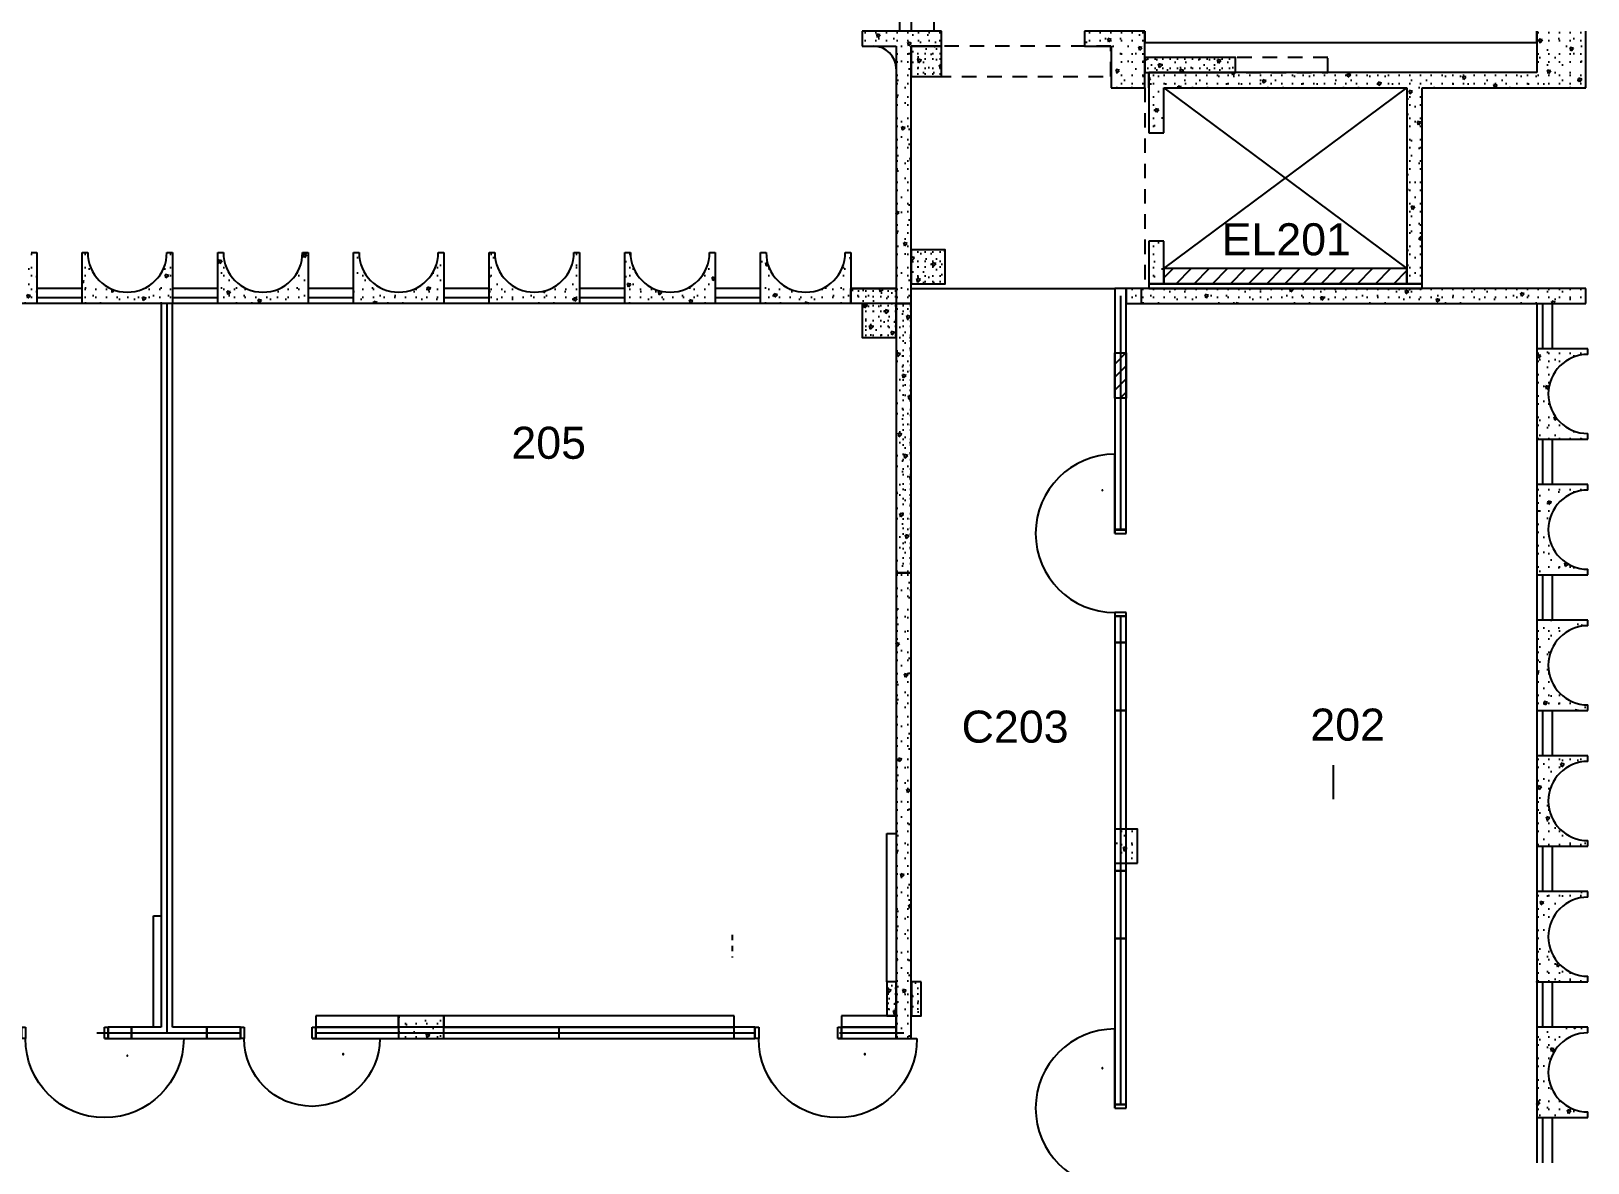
# Model space of a CAD drawing. Header units: inches. Extents: x -627 to 1777, y -408 to 1369.
# Drawn here: x 703 to 1529, y 55 to 655 of the extents above; entities that cross this region are included whole.
import ezdxf
from ezdxf.enums import TextEntityAlignment as Align

# ---------------------------------------------------------------- set-up
doc = ezdxf.new("R2010")
doc.units = ezdxf.units.IN
doc.header["$MEASUREMENT"] = 0
doc.linetypes.add('DASHED 2', pattern=[13.44, 7.68, -5.76])
doc.linetypes.add('HIDDEN', pattern=[5.76, 2.88, -2.88])
for name, color, linetype in [('_EWA 95% DWG', 7, 'Continuous'), ('A-DOOR', 4, 'Continuous'), ('A-FILL-PATT', 1, 'Continuous'), ('A-GLAZ', 3, 'Continuous'), ('A-PFLR-NOTE', 3, 'Continuous'), ('A-ROOF-OTLN', 6, 'Continuous'), ('A-WALL', 5, 'Continuous'), ('ArchiCAD', 7, 'Continuous'), ('S-COLS', 6, 'Continuous'), ('Window-Door Markers', 7, 'Continuous')]:
    doc.layers.add(name, color=color, linetype=linetype)
doc.layers.get('Window-Door Markers').off()
doc.styles.add('Arial', font='arial.ttf')
doc.styles.add('GENERATED_STYLE_9', font='cour.ttf')
doc.linetypes.add('1 HR RATED', pattern='A,0,[2,BI-21.Shx,S=0.091429,R=0,X=0,Y=0],-14.4,0', length=14.4)
pattern_1 = [(45, (0, 0), (-14.4655, 14.4655), [1.9685, -9.84252]), (45, (-3.057, 11.409), (-14.4655, 14.4655), [1.9685, -9.84252]), (105, (0, 0), (19.76023, 5.29474), [1.9685, -9.84252]), (105, (8.352, 8.352), (19.76023, 5.29474), [1.9685, -9.84252]), (165, (1.392, 1.392), (5.29474, 19.76023), [1.9685, -9.84252]), (165, (9.744, 9.744), (5.29474, 19.76023), [1.9685, -9.84252]), (45, (-1.392, 1.392), (-2.783885, 2.783885), [0, -3.937008, 0, -5.905512]), (90, (-3e-16, 2.784), (-3.937008, 0), [0, -2.952756, 0, -4.92126])]
pattern_2 = [(45, (0, 0), (-20.8303, 20.8303), [1.84252, -15.16535]), (45, (-4.402, 16.428), (-20.8303, 20.8303), [1.84252, -15.16535]), (105, (0, 0), (28.45473, 7.6244), [1.84252, -15.16535]), (105, (12.026, 12.026), (28.45473, 7.6244), [1.84252, -15.16535]), (165, (1.303, 1.303), (7.6244, 28.45473), [1.84252, -15.16535]), (165, (13.33, 13.33), (7.6244, 28.45473), [1.84252, -15.16535]), (45, (-2.0044, 2.0044), (-4.008794, 4.008794), [0, -5.669291, 0, -8.503937]), (90, (-3e-16, 4.009), (-5.669291, 0), [0, -4.251969, 0, -7.086614])]

# ---------------------------------------------------------------- blocks, each defined once
blk = doc.blocks.new('D1 Metal_226')
at = {"color": 0, "linetype": 'ByBlock'}
for p, q in [((-18, 0), (-19.97, 0)), ((-19.97, 0), (-19.97, -6)), ((-18, -6), (-18, 0)), ((19.97, 0), (18, 0)), ((18, 0), (18, -6)), ((18, 0), (54, 0)), ((19.97, -6), (19.97, 0)), ((-19.97, -6), (-18, -6)), ((18, -6), (19.97, -6))]:
    blk.add_line(p, q, dxfattribs=at)
blk.add_arc((18, 0), 36, 0, 180, dxfattribs=at)
blk = doc.blocks.new('Door Marker_NCS_755')
at = {"layer": 'ArchiCAD', "color": 0, "linetype": 'Continuous'}
for start, end in [(0, 180), (180, 0)]:
    blk.add_arc((-34.55, 8.36), 0.189, start, end, dxfattribs=at)
at = {"layer": 'ArchiCAD', "color": 0, "style": 'GENERATED_STYLE_9'}
blk.add_attdef('', text='', height=0.18, dxfattribs=at).set_placement((0, 0), align=Align.TOP_LEFT)
blk = doc.blocks.new('D1 Metal_174')
at = {"color": 0, "linetype": 'ByBlock'}
for p, q in [((-21, 0), (-22.97, 0)), ((-22.97, 0), (-22.97, -6)), ((-21, -6), (-21, 0)), ((22.97, 0), (21, 0)), ((21, 0), (21, -6)), ((21, 0), (63, 0)), ((22.97, -6), (22.97, 0)), ((-22.97, -6), (-21, -6)), ((21, -6), (22.97, -6))]:
    blk.add_line(p, q, dxfattribs=at)
blk.add_arc((21, 0), 42, 0, 180, dxfattribs=at)
blk = doc.blocks.new('Door Marker_NCS_402')
at = {"layer": 'ArchiCAD', "color": 0, "linetype": 'Continuous'}
for start, end in [(0, 180), (180, 0)]:
    blk.add_arc((-33.04, 9.14), 0.189, start, end, dxfattribs=at)
at = {"layer": 'ArchiCAD', "color": 0, "style": 'GENERATED_STYLE_9'}
blk.add_attdef('', text='', height=0.18, dxfattribs=at).set_placement((0, 0), align=Align.TOP_LEFT)
blk = doc.blocks.new('D1 Metal_313')
at = {"color": 0, "linetype": 'ByBlock'}
for p, q in [((-21, 0), (-22.97, 0)), ((-22.97, 0), (-22.97, -6)), ((-21, -6), (-21, 0)), ((22.97, 0), (21, 0)), ((21, 0), (21, -6)), ((21, 0), (63, 0)), ((22.97, -6), (22.97, 0)), ((-22.97, -6), (-21, -6)), ((21, -6), (22.97, -6))]:
    blk.add_line(p, q, dxfattribs=at)
blk.add_arc((21, 0), 42, 0, 180, dxfattribs=at)
blk = doc.blocks.new('Door Marker_NCS_757')
at = {"layer": 'ArchiCAD', "color": 0, "linetype": 'Continuous'}
for start, end in [(0, 180), (180, 0)]:
    blk.add_arc((-35.36, 8.36), 0.189, start, end, dxfattribs=at)
at = {"layer": 'ArchiCAD', "color": 0, "style": 'GENERATED_STYLE_9'}
blk.add_attdef('', text='', height=0.18, dxfattribs=at).set_placement((0, 0), align=Align.TOP_LEFT)
blk = doc.blocks.new('D1 Metal_314')
at = {"color": 0, "linetype": 'ByBlock'}
for p, q in [((-21, 0), (-22.97, 0)), ((-22.97, 0), (-22.97, -6)), ((-21, -6), (-21, 0)), ((22.97, 0), (21, 0)), ((21, 0), (21, -6)), ((21, 0), (63, 0)), ((22.97, -6), (22.97, 0)), ((-22.97, -6), (-21, -6)), ((21, -6), (22.97, -6))]:
    blk.add_line(p, q, dxfattribs=at)
blk.add_arc((21, 0), 42, 0, 180, dxfattribs=at)
blk = doc.blocks.new('Door Marker_NCS_758')
at = {"layer": 'ArchiCAD', "color": 0, "linetype": 'Continuous'}
for start, end in [(0, 180), (180, 0)]:
    blk.add_arc((43.86, 6.61), 0.189, start, end, dxfattribs=at)
at = {"layer": 'ArchiCAD', "color": 0, "style": 'GENERATED_STYLE_9'}
blk.add_attdef('', text='', height=0.18, dxfattribs=at).set_placement((0, 0), align=Align.TOP_LEFT)
blk = doc.blocks.new('D1 Metal_315')
at = {"color": 0, "linetype": 'ByBlock'}
for p, q in [((-21, 0), (-22.97, 0)), ((-22.97, 0), (-22.97, -6)), ((-21, -6), (-21, 0)), ((22.97, 0), (21, 0)), ((21, 0), (21, -6)), ((21, 0), (63, 0)), ((22.97, -6), (22.97, 0)), ((-22.97, -6), (-21, -6)), ((21, -6), (22.97, -6))]:
    blk.add_line(p, q, dxfattribs=at)
blk.add_arc((21, 0), 42, 0, 180, dxfattribs=at)
blk = doc.blocks.new('Door Marker_NCS_759')
at = {"layer": 'ArchiCAD', "color": 0, "linetype": 'Continuous'}
for start, end in [(0, 180), (180, 0)]:
    blk.add_arc((42.21, 6.61), 0.189, start, end, dxfattribs=at)
at = {"layer": 'ArchiCAD', "color": 0, "style": 'GENERATED_STYLE_9'}
blk.add_attdef('', text='', height=0.18, dxfattribs=at).set_placement((0, 0), align=Align.TOP_LEFT)

msp = doc.modelspace()

# ---------------------------------------------------------------- hatches: boundary and pattern name
at = {"layer": 'A-FILL-PATT'}
h = msp.add_hatch(dxfattribs=at)
h.set_pattern_fill('LIGHTWEIGHT_CONCRETE', color=256, style=0, pattern_type=2)
h.set_pattern_definition(pattern_2)
h.paths.add_polyline_path([(1185.75, 655.34), (1143.75, 655.34), (1143.75, 647.34), (1185.75, 647.34)], flags=0)
h = msp.add_hatch(dxfattribs=at)
h.set_pattern_fill('LIGHTWEIGHT_CONCRETE', color=256, style=0, pattern_type=2)
h.set_pattern_definition(pattern_2)
h.paths.add_polyline_path([(1261.75, 647.34), (1275.75, 647.34), (1293.75, 655.34), (1261.75, 655.34)], flags=0)
h = msp.add_hatch(dxfattribs=at)
h.set_pattern_fill('LIGHTWEIGHT_CONCRETE', color=256, style=0, pattern_type=2)
h.set_pattern_definition(pattern_2)
h.paths.add_polyline_path([(1275.75, 647.34), (1275.75, 625.34), (1293.75, 625.34), (1293.75, 655.34)], flags=0)
h = msp.add_hatch(dxfattribs=at)
h.set_pattern_fill('LIGHTWEIGHT_CONCRETE', color=256, style=0, pattern_type=2)
h.set_pattern_definition(pattern_2)
h.paths.add_polyline_path([(1501.75, 655.34), (1501.75, 633.34), (1527.75, 625.34), (1527.75, 655.34)], flags=0)
h = msp.add_hatch(dxfattribs=at)
h.set_pattern_fill('LIGHTWEIGHT_CONCRETE', color=256, style=0, pattern_type=2)
h.set_pattern_definition(pattern_2)
h.paths.add_polyline_path([(1169.75, 510.84), (1169.75, 647.34), (1161.75, 647.34), (1161.75, 510.84)], flags=0)
h = msp.add_hatch(dxfattribs=at)
h.set_pattern_fill('STRUCTURAL_CONCRETE', color=256, style=0, pattern_type=2)
h.set_pattern_definition(pattern_1)
h.paths.add_polyline_path([(1169.75, 647.34), (1169.75, 631.34), (1185.75, 631.34), (1185.75, 647.34)], flags=0)
h = msp.add_hatch(dxfattribs=at)
h.set_pattern_fill('STRUCTURAL_CONCRETE', color=256, style=0, pattern_type=2)
h.set_pattern_definition(pattern_1)
h.paths.add_polyline_path([(1293.75, 633.34), (1341.75, 633.34), (1341.75, 641.34), (1293.75, 641.34)], flags=0)
h = msp.add_hatch(dxfattribs=at)
h.set_pattern_fill('LIGHTWEIGHT_CONCRETE', color=256, style=0, pattern_type=2)
h.set_pattern_definition(pattern_2)
h.paths.add_polyline_path([(1295.75, 625.34), (1527.75, 625.34), (1501.75, 633.34), (1295.75, 633.34)], flags=0)
h = msp.add_hatch(dxfattribs=at)
h.set_pattern_fill('LIGHTWEIGHT_CONCRETE', color=256, style=0, pattern_type=2)
h.set_pattern_definition(pattern_2)
h.paths.add_polyline_path([(1303.75, 601.34), (1303.75, 625.34), (1295.75, 625.34), (1295.75, 601.34)], flags=0)
h = msp.add_hatch(dxfattribs=at)
h.set_pattern_fill('LIGHTWEIGHT_CONCRETE', color=256, style=0, pattern_type=2)
h.set_pattern_definition(pattern_2)
h.paths.add_polyline_path([(1440.75, 521.34), (1440.75, 625.34), (1432.75, 625.34), (1432.75, 521.34)], flags=0)
h = msp.add_hatch(dxfattribs=at)
h.set_pattern_fill('LIGHTWEIGHT_CONCRETE', color=256, style=0, pattern_type=2)
h.set_pattern_definition(pattern_2)
h.paths.add_polyline_path([(702.75, 537.84), (705.75, 537.84), (705.75, 510.84), (657.75, 510.84), (657.75, 537.84), (660.75, 537.84, 1)], flags=0)
h = msp.add_hatch(dxfattribs=at)
h.set_pattern_fill('LIGHTWEIGHT_CONCRETE', color=256, style=0, pattern_type=2)
h.set_pattern_definition(pattern_2)
h.paths.add_polyline_path([(729.75, 510.84), (729.75, 537.84), (732.75, 537.84, 1), (774.75, 537.84), (777.75, 537.84), (777.75, 510.84)], flags=0)
h = msp.add_hatch(dxfattribs=at)
h.set_pattern_fill('LIGHTWEIGHT_CONCRETE', color=256, style=0, pattern_type=2)
h.set_pattern_definition(pattern_2)
h.paths.add_polyline_path([(846.75, 537.84), (849.75, 537.84), (849.75, 510.84), (801.75, 510.84), (801.75, 537.84), (804.75, 537.84, 1)], flags=0)
h = msp.add_hatch(dxfattribs=at)
h.set_pattern_fill('LIGHTWEIGHT_CONCRETE', color=256, style=0, pattern_type=2)
h.set_pattern_definition(pattern_2)
h.paths.add_polyline_path([(918.75, 537.84), (921.75, 537.84), (921.75, 510.84), (873.75, 510.84), (873.75, 537.84), (876.75, 537.84, 1)], flags=0)
h = msp.add_hatch(dxfattribs=at)
h.set_pattern_fill('LIGHTWEIGHT_CONCRETE', color=256, style=0, pattern_type=2)
h.set_pattern_definition(pattern_2)
h.paths.add_polyline_path([(945.75, 510.84), (945.75, 537.84), (948.75, 537.84, 1), (990.75, 537.84), (993.75, 537.84), (993.75, 510.84)], flags=0)
h = msp.add_hatch(dxfattribs=at)
h.set_pattern_fill('LIGHTWEIGHT_CONCRETE', color=256, style=0, pattern_type=2)
h.set_pattern_definition(pattern_2)
h.paths.add_polyline_path([(1062.75, 537.84), (1065.75, 537.84), (1065.75, 510.84), (1017.75, 510.84), (1017.75, 537.84), (1020.75, 537.84, 1)], flags=0)
h = msp.add_hatch(dxfattribs=at)
h.set_pattern_fill('LIGHTWEIGHT_CONCRETE', color=256, style=0, pattern_type=2)
h.set_pattern_definition(pattern_2)
h.paths.add_polyline_path([(1089.75, 510.84), (1089.75, 537.84), (1092.75, 537.84, 0.724742), (1130.68, 525.42), (1130.68, 510.84)], flags=0)
h = msp.add_hatch(dxfattribs=at)
h.set_pattern_fill('LIGHTWEIGHT_CONCRETE', color=256, style=0, pattern_type=2)
h.set_pattern_definition(pattern_2)
h.paths.add_polyline_path([(1137.75, 510.84), (1130.68, 510.84), (1130.68, 525.42, 0.159594), (1134.75, 537.84), (1137.75, 537.84)], flags=0)
h = msp.add_hatch(dxfattribs=at)
h.set_pattern_fill('STRUCTURAL_CONCRETE', color=256, style=0, pattern_type=2)
h.set_pattern_definition(pattern_1)
h.paths.add_polyline_path([(1169.75, 539.34), (1169.75, 521.34), (1187.75, 521.34), (1187.75, 539.34)], flags=0)
h = msp.add_hatch(dxfattribs=at)
h.set_pattern_fill('LIGHTWEIGHT_CONCRETE', color=256, style=0, pattern_type=2)
h.set_pattern_definition(pattern_2)
h.paths.add_polyline_path([(1295.75, 543.84), (1295.75, 521.34), (1303.75, 521.34), (1303.75, 543.84)], flags=0)
h = msp.add_hatch(dxfattribs=at)
h.set_pattern_fill('MASONRY_BLOCK', color=256, style=0, pattern_type=2)
h.set_pattern_definition([(45, (0, 0), (-4.810553, 4.810553), [])])
h.paths.add_polyline_path([(1303.75, 521.34), (1432.75, 521.34), (1432.75, 529.34), (1303.75, 529.34)], flags=0)
h = msp.add_hatch(dxfattribs=at)
h.set_pattern_fill('STRUCTURAL_CONCRETE', color=256, style=0, pattern_type=2)
h.set_pattern_definition(pattern_1)
h.paths.add_polyline_path([(1137.75, 518.84), (1161.75, 518.84), (1161.75, 510.84), (1137.75, 510.84)])
h = msp.add_hatch(dxfattribs=at)
h.set_pattern_fill('LIGHTWEIGHT_CONCRETE', color=256, style=0, pattern_type=2)
h.set_pattern_definition(pattern_2)
h.paths.add_polyline_path([(1283.75, 510.84), (1527.75, 510.84), (1527.75, 518.84), (1283.75, 518.84)], flags=0)
h = msp.add_hatch(dxfattribs=at)
h.set_pattern_fill('STRUCTURAL_CONCRETE', color=256, style=0, pattern_type=2)
h.set_pattern_definition(pattern_1)
h.paths.add_polyline_path([(1143.75, 510.84), (1143.75, 492.84), (1161.75, 492.84), (1161.75, 510.84)], flags=0)
h = msp.add_hatch(dxfattribs=at)
h.set_pattern_fill('STRUCTURAL_CONCRETE', color=256, style=0, pattern_type=2)
h.set_pattern_definition(pattern_1)
h.paths.add_polyline_path([(1161.75, 510.84), (1161.75, 367.84), (1169.75, 367.84), (1169.75, 510.84)], flags=0)
h = msp.add_hatch(dxfattribs=at)
h.set_pattern_fill('COMMON_BRICK', color=256, style=0, pattern_type=2)
h.set_pattern_definition([(45, (0, 0), (-3.474288, 3.474288), [])])
h.paths.add_polyline_path([(1277.75, 484.59), (1283.75, 484.59), (1283.75, 460.59), (1277.75, 460.59)])
h = msp.add_hatch(dxfattribs=at)
h.set_pattern_fill('LIGHTWEIGHT_CONCRETE', color=256, style=0, pattern_type=2)
h.set_pattern_definition(pattern_2)
h.paths.add_polyline_path([(1501.75, 438.84), (1528.75, 438.84), (1528.75, 441.84, -1), (1528.75, 483.84), (1528.75, 486.84), (1501.75, 486.84)], flags=0)
h = msp.add_hatch(dxfattribs=at)
h.set_pattern_fill('LIGHTWEIGHT_CONCRETE', color=256, style=0, pattern_type=2)
h.set_pattern_definition(pattern_2)
h.paths.add_polyline_path([(1501.75, 366.84), (1528.75, 366.84), (1528.75, 369.84, -1), (1528.75, 411.84), (1528.75, 414.84), (1501.75, 414.84)], flags=0)
h = msp.add_hatch(dxfattribs=at)
h.set_pattern_fill('LIGHTWEIGHT_CONCRETE', color=256, style=0, pattern_type=2)
h.set_pattern_definition(pattern_2)
h.paths.add_polyline_path([(1161.75, 367.84), (1161.75, 120.84), (1169.75, 120.84), (1169.75, 367.84)], flags=0)
h = msp.add_hatch(dxfattribs=at)
h.set_pattern_fill('LIGHTWEIGHT_CONCRETE', color=256, style=0, pattern_type=2)
h.set_pattern_definition(pattern_2)
h.paths.add_polyline_path([(1528.75, 297.84), (1528.75, 294.84), (1501.75, 294.84), (1501.75, 342.84), (1528.75, 342.84), (1528.75, 339.84, 1)], flags=0)
h = msp.add_hatch(dxfattribs=at)
h.set_pattern_fill('LIGHTWEIGHT_CONCRETE', color=256, style=0, pattern_type=2)
h.set_pattern_definition(pattern_2)
h.paths.add_polyline_path([(1528.75, 225.84), (1528.75, 222.84), (1501.75, 222.84), (1501.75, 270.84), (1528.75, 270.84), (1528.75, 267.84, 1)], flags=0)
h = msp.add_hatch(dxfattribs=at)
h.set_pattern_fill('LIGHTWEIGHT_CONCRETE', color=256, style=0, pattern_type=2)
h.set_pattern_definition(pattern_2)
h.paths.add_polyline_path([(1528.75, 153.84), (1528.75, 150.84), (1501.75, 150.84), (1501.75, 198.84), (1528.75, 198.84), (1528.75, 195.84, 1)], flags=0)
h = msp.add_hatch(dxfattribs=at)
h.set_pattern_fill('STRUCTURAL_CONCRETE', color=256, style=0, pattern_type=2)
h.set_pattern_definition(pattern_1)
h.paths.add_polyline_path([(1156.75, 132.88), (1161.75, 132.88), (1161.75, 150.88), (1156.75, 150.88)], flags=0)
h = msp.add_hatch(dxfattribs=at)
h.set_pattern_fill('STRUCTURAL_CONCRETE', color=256, style=0, pattern_type=2)
h.set_pattern_definition(pattern_1)
h.paths.add_polyline_path([(1174.94, 150.88), (1169.94, 150.88), (1169.94, 132.88), (1174.94, 132.88)], flags=0)
h = msp.add_hatch(dxfattribs=at)
h.set_pattern_fill('LIGHTWEIGHT_CONCRETE', color=256, style=0, pattern_type=2)
h.set_pattern_definition(pattern_2)
h.paths.add_polyline_path([(897.75, 120.84), (921.75, 120.84), (921.75, 132.84), (897.75, 132.84)], flags=0)
h = msp.add_hatch(dxfattribs=at)
h.set_pattern_fill('LIGHTWEIGHT_CONCRETE', color=256, style=0, pattern_type=2)
h.set_pattern_definition(pattern_2)
h.paths.add_polyline_path([(1501.75, 78.84), (1528.75, 78.84), (1528.75, 81.84, -1), (1528.75, 123.84), (1528.75, 126.84), (1501.75, 126.84)], flags=0)
at = {"layer": 'S-COLS'}
h = msp.add_hatch(dxfattribs=at)
h.set_pattern_fill('LIGHTWEIGHT_CONCRETE', color=256, style=0, pattern_type=2)
h.set_pattern_definition(pattern_2)
h.paths.add_polyline_path([(1289.75, 213.88), (1289.75, 231.88), (1277.75, 231.88), (1277.75, 213.88)], flags=0)

# ---------------------------------------------------------------- linework, layer by layer
at = {"linetype": 'Continuous'}
for p, q in [((1303.75, 625.34), (1432.75, 529.34)), ((1303.75, 529.34), (1432.75, 625.34))]:
    msp.add_line(p, q, dxfattribs=at)
at = {"layer": '_EWA 95% DWG', "linetype": 'Continuous'}
msp.add_line((1393.75, 247.84), (1393.75, 265.84), dxfattribs=at)
msp.add_line((1393.75, 247.84), (1393.75, 265.84), dxfattribs=at)
at = {"layer": '_EWA 95% DWG', "linetype": 'HIDDEN'}
msp.add_line((1074.75, 175.84), (1074.75, 163.84), dxfattribs=at)
at = {"layer": 'A-FILL-PATT', "linetype": '1 HR RATED'}
for p, q in [((1295.75, 625.34), (1295.75, 633.34)), ((1280.75, 514.84), (1280.75, 390.84)), ((1291.94, 510.84), (1291.94, 518.84)), ((774.75, 510.84), (774.75, 123.84)), ((1280.75, 344.84), (1280.75, 85.84)), ((737.69, 123.84), (813.81, 123.84)), ((853.75, 123.84), (1086.76, 123.84)), ((1131.75, 123.84), (1165.75, 123.84))]:
    msp.add_line(p, q, dxfattribs=at)
at = {"layer": 'A-GLAZ', "linetype": 'Continuous'}
for p, q in [((729.75, 518.84), (705.75, 518.84)), ((729.75, 513.84), (705.75, 513.84)), ((801.75, 518.84), (777.75, 518.84)), ((801.75, 513.84), (777.75, 513.84)), ((873.75, 518.84), (849.75, 518.84)), ((873.75, 513.84), (849.75, 513.84)), ((945.75, 518.84), (921.75, 518.84)), ((945.75, 513.84), (921.75, 513.84)), ((1017.75, 518.84), (993.75, 518.84)), ((1017.75, 513.84), (993.75, 513.84)), ((1089.75, 518.84), (1065.75, 518.84)), ((1089.75, 513.84), (1065.75, 513.84)), ((729.75, 510.84), (705.75, 510.84)), ((801.75, 510.84), (777.75, 510.84)), ((873.75, 510.84), (849.75, 510.84)), ((945.75, 510.84), (921.75, 510.84)), ((1017.75, 510.84), (993.75, 510.84)), ((1089.75, 510.84), (1065.75, 510.84)), ((1501.75, 510.84), (1501.75, 486.84)), ((1504.75, 510.84), (1504.75, 486.84)), ((1509.75, 510.84), (1509.75, 486.84)), ((1501.75, 438.84), (1501.75, 414.84)), ((1504.75, 438.84), (1504.75, 414.84)), ((1509.75, 438.84), (1509.75, 414.84)), ((1501.75, 366.84), (1501.75, 342.84)), ((1504.75, 366.84), (1504.75, 342.84)), ((1509.75, 366.84), (1509.75, 342.84)), ((1501.75, 294.84), (1501.75, 270.84)), ((1504.75, 294.84), (1504.75, 270.84)), ((1509.75, 294.84), (1509.75, 270.84)), ((1501.75, 222.84), (1501.75, 198.84)), ((1504.75, 222.84), (1504.75, 198.84)), ((1509.75, 222.84), (1509.75, 198.84)), ((1501.75, 150.84), (1501.75, 126.84)), ((1504.75, 150.84), (1504.75, 126.84)), ((1509.75, 150.84), (1509.75, 126.84)), ((1501.75, 78.84), (1501.75, 54.84)), ((1504.75, 78.84), (1504.75, 54.84)), ((1509.75, 78.84), (1509.75, 54.84))]:
    msp.add_line(p, q, dxfattribs=at)
at = {"layer": 'A-ROOF-OTLN', "linetype": 'DASHED 2'}
for p, q in [((1169.75, 1267.84), (1169.75, 655.34)), ((1181.75, 1267.84), (1181.75, 655.34)), ((1275.71, 647.34), (1169.75, 647.34)), ((1169.75, 631.34), (1275.71, 631.34)), ((1293.75, 625.34), (1293.75, 518.84))]:
    msp.add_line(p, q, dxfattribs=at)
at = {"layer": 'A-WALL', "linetype": 'Continuous'}
for p, q in [((1163.75, 655.34), (1163.75, 673.44)), ((1185.75, 655.34), (1143.75, 655.34)), ((1143.75, 655.34), (1143.75, 647.34)), ((1185.75, 647.34), (1185.75, 655.34)), ((1293.75, 655.34), (1261.75, 655.34)), ((1261.75, 655.34), (1261.75, 647.34)), ((1293.75, 625.34), (1293.75, 655.34)), ((1293.75, 655.34), (1293.75, 649.34)), ((1501.75, 655.34), (1501.75, 633.34)), ((1501.75, 649.34), (1501.75, 655.34)), ((1527.75, 625.34), (1527.75, 655.34)), ((1143.75, 647.34), (1161.75, 647.34)), ((1161.75, 647.34), (1161.75, 510.84)), ((1169.75, 510.84), (1169.75, 647.34)), ((1169.75, 647.34), (1185.75, 647.34)), ((1261.75, 647.34), (1275.75, 647.34)), ((1275.75, 647.34), (1275.75, 625.34)), ((1293.75, 649.34), (1501.75, 649.34)), ((1501.75, 633.34), (1295.75, 633.34)), ((1295.75, 633.34), (1295.75, 625.34)), ((1275.75, 625.34), (1293.75, 625.34)), ((1295.75, 625.34), (1295.75, 601.34)), ((1303.75, 601.34), (1303.75, 625.34)), ((1303.75, 625.34), (1432.75, 625.34)), ((1432.75, 625.34), (1432.75, 521.34)), ((1440.75, 521.34), (1440.75, 625.34)), ((1440.75, 625.34), (1527.75, 625.34)), ((1295.75, 601.34), (1303.75, 601.34)), ((702.75, 537.84), (705.75, 537.84)), ((705.75, 537.84), (705.75, 510.84)), ((729.75, 510.84), (729.75, 537.84)), ((729.75, 537.84), (732.75, 537.84)), ((774.75, 537.84), (777.75, 537.84)), ((777.75, 537.84), (777.75, 510.84)), ((801.75, 510.84), (801.75, 537.84)), ((801.75, 537.84), (804.75, 537.84)), ((846.75, 537.84), (849.75, 537.84)), ((849.75, 537.84), (849.75, 510.84)), ((873.75, 510.84), (873.75, 537.84)), ((873.75, 537.84), (876.75, 537.84)), ((918.75, 537.84), (921.75, 537.84)), ((921.75, 537.84), (921.75, 510.84)), ((945.75, 510.84), (945.75, 537.84)), ((945.75, 537.84), (948.75, 537.84)), ((990.75, 537.84), (993.75, 537.84)), ((993.75, 537.84), (993.75, 510.84)), ((1017.75, 510.84), (1017.75, 537.84)), ((1017.75, 537.84), (1020.75, 537.84)), ((1062.75, 537.84), (1065.75, 537.84)), ((1065.75, 537.84), (1065.75, 510.84)), ((1089.75, 510.84), (1089.75, 537.84)), ((1089.75, 537.84), (1092.75, 537.84)), ((1134.75, 537.84), (1137.75, 537.84)), ((1137.75, 537.84), (1137.75, 510.84)), ((1295.75, 543.84), (1295.75, 521.34)), ((1303.75, 543.84), (1295.75, 543.84)), ((1303.75, 521.34), (1303.75, 543.84)), ((1432.75, 529.34), (1303.75, 529.34)), ((1303.75, 529.34), (1303.75, 521.34)), ((1432.75, 521.34), (1432.75, 529.34)), ((1295.75, 521.34), (1303.75, 521.34)), ((1440.75, 521.34), (1295.75, 521.34)), ((1295.75, 521.34), (1295.75, 518.84)), ((1303.75, 521.34), (1432.75, 521.34)), ((1432.75, 521.34), (1440.75, 521.34)), ((1440.75, 518.84), (1440.75, 521.34)), ((1161.75, 518.84), (1137.75, 518.84)), ((1169.75, 518.84), (1277.75, 518.84)), ((1283.75, 518.84), (1277.75, 518.84)), ((1277.75, 518.84), (1277.75, 390.84)), ((1283.75, 390.84), (1283.75, 518.84)), ((1527.75, 518.84), (1283.75, 518.84)), ((1283.75, 518.84), (1283.75, 510.84)), ((1295.75, 518.84), (1440.75, 518.84)), ((1527.75, 510.84), (1527.75, 518.84)), ((705.75, 510.84), (657.75, 510.84)), ((777.75, 510.84), (729.75, 510.84)), ((771.75, 510.84), (771.75, 126.84)), ((777.75, 510.84), (771.75, 510.84)), ((777.75, 126.84), (777.75, 510.84)), ((849.75, 510.84), (801.75, 510.84)), ((921.75, 510.84), (873.75, 510.84)), ((993.75, 510.84), (945.75, 510.84)), ((1065.75, 510.84), (1017.75, 510.84)), ((1137.75, 510.84), (1089.75, 510.84)), ((1161.75, 510.84), (1137.75, 510.84)), ((1161.75, 510.84), (1161.75, 367.84)), ((1169.75, 510.84), (1161.75, 510.84)), ((1161.75, 510.84), (1169.75, 510.84)), ((1169.75, 367.84), (1169.75, 510.84)), ((1283.75, 510.84), (1527.75, 510.84)), ((1528.75, 486.84), (1501.75, 486.84)), ((1501.75, 486.84), (1501.75, 438.84)), ((1528.75, 483.84), (1528.75, 486.84)), ((1501.75, 438.84), (1528.75, 438.84)), ((1528.75, 438.84), (1528.75, 441.84)), ((1528.75, 414.84), (1501.75, 414.84)), ((1501.75, 414.84), (1501.75, 366.84)), ((1528.75, 411.84), (1528.75, 414.84)), ((1283.75, 390.84), (1277.75, 390.84)), ((1277.75, 390.84), (1277.75, 390.81)), ((1277.75, 390.84), (1283.75, 390.84)), ((1277.75, 390.81), (1283.75, 390.81)), ((1283.75, 390.81), (1283.75, 390.84)), ((1161.75, 367.84), (1169.75, 367.84)), ((1161.75, 367.84), (1161.75, 120.84)), ((1169.75, 367.84), (1161.75, 367.84)), ((1169.75, 120.84), (1169.75, 367.84)), ((1501.75, 366.84), (1528.75, 366.84)), ((1528.75, 366.84), (1528.75, 369.84)), ((1277.75, 344.88), (1283.75, 344.88)), ((1283.75, 344.88), (1277.75, 344.88)), ((1277.75, 344.88), (1277.75, 330.88)), ((1283.75, 330.88), (1283.75, 344.88)), ((1528.75, 342.84), (1501.75, 342.84)), ((1501.75, 342.84), (1501.75, 294.84)), ((1528.75, 339.84), (1528.75, 342.84)), ((1277.75, 330.88), (1277.75, 294.81)), ((1283.75, 330.88), (1277.75, 330.88)), ((1277.75, 330.88), (1283.75, 330.88)), ((1283.75, 294.81), (1283.75, 330.88)), ((1528.75, 294.84), (1528.75, 297.84)), ((1277.75, 294.81), (1283.75, 294.81)), ((1283.75, 294.81), (1277.75, 294.81)), ((1277.75, 294.81), (1277.75, 209.88)), ((1283.75, 209.88), (1283.75, 294.81)), ((1501.75, 294.84), (1528.75, 294.84)), ((1528.75, 270.84), (1501.75, 270.84)), ((1501.75, 270.84), (1501.75, 222.84)), ((1528.75, 267.84), (1528.75, 270.84)), ((1156.75, 150.88), (1156.75, 229.63)), ((1156.75, 229.63), (1161.75, 229.63)), ((1528.75, 222.84), (1528.75, 225.84)), ((1501.75, 222.84), (1528.75, 222.84)), ((1277.75, 209.88), (1277.75, 173.88)), ((1283.75, 209.88), (1277.75, 209.88)), ((1277.75, 209.88), (1283.75, 209.88)), ((1283.75, 173.88), (1283.75, 209.88)), ((1528.75, 198.84), (1501.75, 198.84)), ((1501.75, 198.84), (1501.75, 150.84)), ((1528.75, 195.84), (1528.75, 198.84)), ((767.75, 126.84), (767.75, 185.84)), ((767.75, 185.84), (771.75, 185.84)), ((1277.75, 173.88), (1283.75, 173.88)), ((1283.75, 173.88), (1277.75, 173.88)), ((1277.75, 173.88), (1277.75, 85.84)), ((1283.75, 85.84), (1283.75, 173.88)), ((1501.75, 150.84), (1528.75, 150.84)), ((1528.75, 150.84), (1528.75, 153.84)), ((897.75, 132.84), (853.75, 132.84)), ((853.75, 132.84), (853.75, 126.84)), ((897.75, 126.84), (897.75, 132.84)), ((1075.81, 132.84), (921.75, 132.84)), ((921.75, 132.84), (921.75, 126.84)), ((1075.81, 126.84), (1075.81, 132.84)), ((1161.75, 132.84), (1132.75, 132.84)), ((1132.75, 132.84), (1132.75, 126.84)), ((1161.75, 126.84), (1161.75, 132.84)), ((743.69, 120.84), (743.69, 126.84)), ((755.92, 126.84), (743.69, 126.84)), ((743.69, 126.84), (743.69, 120.84)), ((771.75, 126.84), (755.92, 126.84)), ((755.92, 126.84), (755.92, 120.84)), ((755.92, 120.84), (755.92, 126.84)), ((795.92, 126.84), (777.75, 126.84)), ((795.92, 120.84), (795.92, 126.84)), ((813.81, 126.84), (795.92, 126.84)), ((795.92, 126.84), (795.92, 120.84)), ((813.81, 126.84), (813.81, 120.84)), ((813.81, 120.84), (813.81, 126.84)), ((853.75, 120.84), (853.75, 126.84)), ((853.75, 126.84), (897.75, 126.84)), ((1075.81, 126.84), (853.75, 126.84)), ((853.75, 126.84), (853.75, 120.84)), ((921.75, 126.84), (853.75, 126.84)), ((853.75, 126.84), (853.75, 120.84)), ((921.75, 126.84), (897.75, 126.84)), ((897.75, 126.84), (897.75, 120.84)), ((982.75, 126.84), (921.75, 126.84)), ((921.75, 126.84), (1075.81, 126.84)), ((1086.81, 126.84), (982.75, 126.84)), ((982.75, 126.84), (982.75, 120.84)), ((1075.81, 120.84), (1075.81, 126.84)), ((1086.81, 126.84), (1086.81, 120.84)), ((1086.81, 120.84), (1086.81, 126.84)), ((1132.75, 120.84), (1132.75, 126.84)), ((1132.75, 126.84), (1161.75, 126.84)), ((1161.75, 126.84), (1132.75, 126.84)), ((1132.75, 126.84), (1132.75, 120.84)), ((1161.75, 120.84), (1161.75, 126.84)), ((1528.75, 126.84), (1501.75, 126.84)), ((1501.75, 126.84), (1501.75, 78.84)), ((1528.75, 123.84), (1528.75, 126.84)), ((743.69, 120.84), (755.92, 120.84)), ((755.92, 120.84), (795.92, 120.84)), ((795.92, 120.84), (813.81, 120.84)), ((853.75, 120.84), (1075.81, 120.84)), ((853.75, 120.84), (921.75, 120.84)), ((897.75, 120.84), (921.75, 120.84)), ((921.75, 120.84), (982.75, 120.84)), ((982.75, 120.84), (1086.81, 120.84)), ((1132.75, 120.84), (1161.75, 120.84)), ((1161.75, 120.84), (1169.75, 120.84)), ((1283.75, 85.84), (1277.75, 85.84)), ((1277.75, 85.84), (1283.75, 85.84)), ((1501.75, 78.84), (1528.75, 78.84)), ((1528.75, 78.84), (1528.75, 81.84))]:
    msp.add_line(p, q, dxfattribs=at)
at = {"layer": 'A-WALL', "linetype": 'DASHED 2'}
for p, q in [((1169.75, 647.34), (1169.75, 631.34)), ((1275.71, 631.34), (1275.71, 647.34)), ((1390.75, 641.34), (1293.75, 641.34)), ((1293.75, 641.34), (1293.75, 633.34)), ((1390.75, 633.34), (1390.75, 641.34)), ((1293.75, 633.34), (1390.75, 633.34))]:
    msp.add_line(p, q, dxfattribs=at)
at = {"layer": 'A-WALL', "linetype": 'Continuous'}
for points in [[(1293.75, 633.34), (1341.75, 633.34), (1341.75, 641.34), (1293.75, 641.34)], [(1137.75, 518.84), (1161.75, 518.84), (1161.75, 510.84), (1137.75, 510.84)], [(1277.75, 484.59), (1283.75, 484.59), (1283.75, 460.59), (1277.75, 460.59)], [(1156.75, 132.88), (1161.75, 132.88), (1161.75, 150.88), (1156.75, 150.88)], [(1174.94, 150.88), (1169.94, 150.88), (1169.94, 132.88), (1174.94, 132.88)]]:
    msp.add_lwpolyline(points, close=True, dxfattribs=at)
for centre, radius, start, end in [((1149.75, 635.34), 12, 0, 90), ((753.75, 537.84), 21, 180, 0), ((825.75, 537.84), 21, 180, 0), ((897.75, 537.84), 21, 180, 0), ((969.75, 537.84), 21, 180, 0), ((1041.75, 537.84), 21, 180, 0), ((1113.75, 537.84), 21, 180, 0), ((1528.75, 462.84), 21, 90, 270), ((1528.75, 390.84), 21, 90, 270), ((1528.75, 318.84), 21, 90, 270), ((1528.75, 246.84), 21, 90, 270), ((1528.75, 174.84), 21, 90, 270), ((1528.75, 102.84), 21, 90, 270)]:
    msp.add_arc(centre, radius, start, end, dxfattribs=at)
at = {"layer": 'A-WALL'}
msp.add_point((1501.75, 150.84), dxfattribs=at)
at = {"layer": 'S-COLS', "linetype": 'Continuous'}
for points in [[(1169.75, 647.34), (1169.75, 631.34), (1185.75, 631.34), (1185.75, 647.34)], [(1169.75, 539.34), (1169.75, 521.34), (1187.75, 521.34), (1187.75, 539.34)], [(1143.75, 510.84), (1143.75, 492.84), (1161.75, 492.84), (1161.75, 510.84)], [(1289.75, 213.88), (1289.75, 231.88), (1277.75, 231.88), (1277.75, 213.88)], [(897.75, 120.84), (921.75, 120.84), (921.75, 132.84), (897.75, 132.84)]]:
    msp.add_lwpolyline(points, close=True, dxfattribs=at)

# ---------------------------------------------------------------- block references
at = {"layer": 'A-DOOR', "linetype": 'Continuous', "rotation": 90}
for name, p in [('D1 Metal_314', (1277.75, 367.84)), ('D1 Metal_315', (1277.75, 62.88))]:
    msp.add_blockref(name, p, dxfattribs=at)
at = {"layer": 'A-DOOR', "linetype": 'Continuous', "xscale": -1, "rotation": 180}
for name, p in [('D1 Metal_174', (720.72, 120.84)), ('D1 Metal_226', (833.78, 120.84)), ('D1 Metal_313', (1109.78, 120.84))]:
    msp.add_blockref(name, p, dxfattribs=at)
at = {"layer": 'Window-Door Markers'}
for name, p, rotation in [('Door Marker_NCS_758', (1277.75, 367.84), 90), ('Door Marker_NCS_402', (720.72, 120.84), 180), ('Door Marker_NCS_755', (833.78, 120.84), 180), ('Door Marker_NCS_757', (1109.78, 120.84), 180), ('Door Marker_NCS_759', (1277.75, 62.88), 90)]:
    msp.add_blockref(name, p, dxfattribs=dict(at, rotation=rotation))

# ---------------------------------------------------------------- texts
at = {"layer": 'A-PFLR-NOTE', "char_height": 17, "attachment_point": 5, "style": 'Arial'}
for s, insert, line_spacing_factor in [('EL201', (1368.71, 544.78), 0.919252), ('205', (977.37, 436.81), 0.929072), ('C203', (1224.84, 286.19), 1.016231), ('202', (1401.29, 287.26), 0.908644)]:
    msp.add_mtext(s, dxfattribs=dict(at, insert=insert, line_spacing_factor=line_spacing_factor))

doc.saveas('drawing.dxf')
